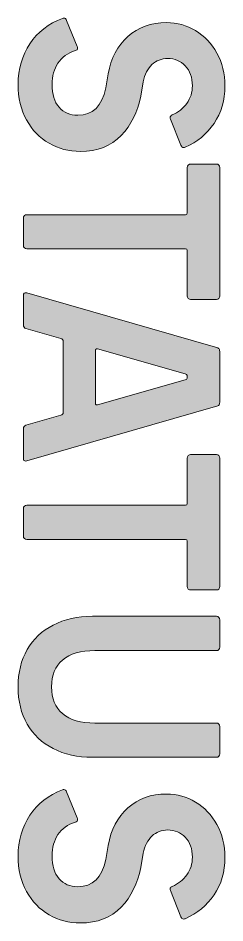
# Model space of a CAD drawing. Header units: millimetres. Extents: x 88.3 to 184.3, y 66.7 to 161.2.
# Drawn here: x 127.69 to 130.29, y 66.67 to 78.04 of the extents above; entities that cross this region are included whole.
import ezdxf

# ---------------------------------------------------------------- set-up
doc = ezdxf.new("R2010")
doc.units = ezdxf.units.MM
doc.header["$MEASUREMENT"] = 0
doc.layers.add('Font Engravings', color=7, linetype='Continuous', lineweight=0)

# ---------------------------------------------------------------- blocks, each defined once
blk = doc.blocks.new('Block_5')
at = {"layer": 'Font Engravings', "true_color": 0x000000, "transparency": 33554687}
h = blk.add_hatch(color=18, dxfattribs=at)
h.dxf.hatch_style = 2
edge = h.paths.add_edge_path()
edge.add_spline(control_points=[(127.839, 77.712), (127.938, 77.859), (128.074, 77.966), (128.248, 78.031), (128.253, 78.034), (128.259, 78.035), (128.266, 78.035), (128.282, 78.035), (128.294, 78.026), (128.301, 78.007), (128.301, 78.007), (128.435, 77.679), (128.435, 77.679), (128.438, 77.674), (128.439, 77.668), (128.439, 77.661), (128.439, 77.642), (128.429, 77.631), (128.411, 77.626), (128.314, 77.595), (128.241, 77.543), (128.192, 77.469), (128.142, 77.395), (128.118, 77.306), (128.118, 77.203), (128.118, 77.078), (128.147, 76.982), (128.206, 76.915), (128.265, 76.848), (128.344, 76.815), (128.442, 76.815), (128.63, 76.815), (128.747, 76.929), (128.792, 77.157), (128.792, 77.157), (128.823, 77.333), (128.823, 77.333), (128.859, 77.53), (128.941, 77.688), (129.07, 77.804), (129.2, 77.92), (129.362, 77.979), (129.557, 77.979), (129.689, 77.979), (129.811, 77.945), (129.922, 77.878), (130.034, 77.811), (130.123, 77.717), (130.19, 77.596), (130.257, 77.475), (130.291, 77.337), (130.291, 77.182), (130.291, 77.003), (130.246, 76.846), (130.155, 76.712), (130.064, 76.578), (129.943, 76.478), (129.79, 76.412), (129.785, 76.41), (129.779, 76.409), (129.772, 76.409), (129.756, 76.409), (129.744, 76.418), (129.737, 76.437), (129.737, 76.437), (129.607, 76.765), (129.607, 76.765), (129.604, 76.77), (129.603, 76.777), (129.603, 76.786), (129.603, 76.8), (129.611, 76.811), (129.628, 76.818), (129.705, 76.851), (129.767, 76.9), (129.813, 76.964), (129.859, 77.029), (129.882, 77.103), (129.882, 77.185), (129.882, 77.291), (129.852, 77.374), (129.793, 77.435), (129.735, 77.497), (129.66, 77.527), (129.571, 77.527), (129.494, 77.527), (129.428, 77.502), (129.374, 77.451), (129.32, 77.401), (129.283, 77.329), (129.264, 77.234), (129.264, 77.234), (129.233, 77.054), (129.233, 77.054), (129.195, 76.857), (129.113, 76.692), (128.986, 76.559), (128.859, 76.426), (128.688, 76.36), (128.474, 76.36), (128.33, 76.36), (128.199, 76.394), (128.081, 76.462), (127.962, 76.53), (127.867, 76.628), (127.797, 76.755), (127.726, 76.881), (127.691, 77.031), (127.691, 77.203), (127.691, 77.395), (127.74, 77.566), (127.839, 77.712)], knot_values=[0, 0, 0, 0, 1, 1, 1, 2, 2, 2, 3, 3, 3, 4, 4, 4, 5, 5, 5, 6, 6, 6, 7, 7, 7, 8, 8, 8, 9, 9, 9, 10, 10, 10, 11, 11, 11, 12, 12, 12, 13, 13, 13, 14, 14, 14, 15, 15, 15, 16, 16, 16, 17, 17, 17, 18, 18, 18, 19, 19, 19, 20, 20, 20, 21, 21, 21, 22, 22, 22, 23, 23, 23, 24, 24, 24, 25, 25, 25, 26, 26, 26, 27, 27, 27, 28, 28, 28, 29, 29, 29, 30, 30, 30, 31, 31, 31, 32, 32, 32, 33, 33, 33, 34, 34, 34, 35, 35, 35, 36, 36, 36, 37, 37, 37, 37], degree=3, periodic=0)
h = blk.add_hatch(color=18, dxfattribs=at)
h.dxf.hatch_style = 2
edge = h.paths.add_edge_path()
edge.add_spline(control_points=[(130.215, 74.513), (130.207, 74.504), (130.197, 74.5), (130.185, 74.5), (130.185, 74.5), (129.86, 74.5), (129.86, 74.5), (129.849, 74.5), (129.839, 74.504), (129.83, 74.513), (129.822, 74.521), (129.818, 74.531), (129.818, 74.543), (129.818, 74.543), (129.818, 75.114), (129.818, 75.114), (129.818, 75.128), (129.811, 75.135), (129.797, 75.135), (129.797, 75.135), (127.8, 75.135), (127.8, 75.135), (127.788, 75.135), (127.778, 75.14), (127.77, 75.148), (127.762, 75.156), (127.758, 75.166), (127.758, 75.177), (127.758, 75.177), (127.758, 75.523), (127.758, 75.523), (127.758, 75.535), (127.762, 75.545), (127.77, 75.553), (127.778, 75.562), (127.788, 75.565), (127.8, 75.565), (127.8, 75.565), (129.797, 75.565), (129.797, 75.565), (129.811, 75.565), (129.818, 75.573), (129.818, 75.587), (129.818, 75.587), (129.818, 76.158), (129.818, 76.158), (129.818, 76.17), (129.822, 76.18), (129.83, 76.188), (129.839, 76.197), (129.849, 76.201), (129.86, 76.201), (129.86, 76.201), (130.185, 76.201), (130.185, 76.201), (130.197, 76.201), (130.207, 76.197), (130.215, 76.188), (130.223, 76.18), (130.227, 76.17), (130.227, 76.158), (130.227, 76.158), (130.227, 74.543), (130.227, 74.543), (130.227, 74.531), (130.223, 74.521), (130.215, 74.513)], knot_values=[0, 0, 0, 0, 1, 1, 1, 2, 2, 2, 3, 3, 3, 4, 4, 4, 5, 5, 5, 6, 6, 6, 7, 7, 7, 8, 8, 8, 9, 9, 9, 10, 10, 10, 11, 11, 11, 12, 12, 12, 13, 13, 13, 14, 14, 14, 15, 15, 15, 16, 16, 16, 17, 17, 17, 18, 18, 18, 19, 19, 19, 20, 20, 20, 21, 21, 21, 22, 22, 22, 22], degree=3, periodic=0)
h = blk.add_hatch(color=18, dxfattribs=at)
h.dxf.hatch_style = 2
edge = h.paths.add_edge_path()
edge.add_spline(control_points=[(128.664, 73.862), (128.664, 73.862), (128.664, 73.192), (128.664, 73.192), (128.664, 73.177), (128.673, 73.172), (128.689, 73.174), (128.689, 73.174), (129.793, 73.488), (129.793, 73.488), (129.808, 73.49), (129.815, 73.497), (129.815, 73.509), (129.815, 73.509), (129.815, 73.545), (129.815, 73.545), (129.815, 73.554), (129.808, 73.561), (129.793, 73.566), (129.793, 73.566), (128.689, 73.879), (128.689, 73.879), (128.673, 73.882), (128.664, 73.876), (128.664, 73.862)], knot_values=[0, 0, 0, 0, 1, 1, 1, 2, 2, 2, 3, 3, 3, 4, 4, 4, 5, 5, 5, 6, 6, 6, 7, 7, 7, 8, 8, 8, 8], degree=3, periodic=0)
edge = h.paths.add_edge_path()
edge.add_spline(control_points=[(130.217, 73.176), (130.21, 73.165), (130.196, 73.157), (130.174, 73.153), (130.174, 73.153), (127.8, 72.472), (127.8, 72.472), (127.8, 72.472), (127.786, 72.468), (127.786, 72.468), (127.767, 72.468), (127.758, 72.481), (127.758, 72.507), (127.758, 72.507), (127.758, 72.874), (127.758, 72.874), (127.758, 72.898), (127.768, 72.913), (127.79, 72.92), (127.79, 72.92), (128.227, 73.044), (128.227, 73.044), (128.248, 73.05), (128.259, 73.062), (128.259, 73.079), (128.259, 73.079), (128.259, 73.974), (128.259, 73.974), (128.259, 73.991), (128.248, 74.003), (128.227, 74.01), (128.227, 74.01), (127.79, 74.134), (127.79, 74.134), (127.768, 74.141), (127.758, 74.156), (127.758, 74.179), (127.758, 74.179), (127.758, 74.546), (127.758, 74.546), (127.758, 74.577), (127.772, 74.588), (127.8, 74.581), (127.8, 74.581), (130.174, 73.901), (130.174, 73.901), (130.196, 73.896), (130.21, 73.888), (130.217, 73.878), (130.224, 73.867), (130.227, 73.853), (130.227, 73.834), (130.227, 73.834), (130.227, 73.22), (130.227, 73.22), (130.227, 73.201), (130.224, 73.186), (130.217, 73.176)], knot_values=[0, 0, 0, 0, 1, 1, 1, 2, 2, 2, 3, 3, 3, 4, 4, 4, 5, 5, 5, 6, 6, 6, 7, 7, 7, 8, 8, 8, 9, 9, 9, 10, 10, 10, 11, 11, 11, 12, 12, 12, 13, 13, 13, 14, 14, 14, 15, 15, 15, 16, 16, 16, 17, 17, 17, 18, 18, 18, 19, 19, 19, 19], degree=3, periodic=0)
h = blk.add_hatch(color=18, dxfattribs=at)
h.dxf.hatch_style = 2
edge = h.paths.add_edge_path()
edge.add_spline(control_points=[(130.215, 70.861), (130.207, 70.853), (130.197, 70.849), (130.185, 70.849), (130.185, 70.849), (129.86, 70.849), (129.86, 70.849), (129.849, 70.849), (129.839, 70.853), (129.83, 70.861), (129.822, 70.87), (129.818, 70.879), (129.818, 70.891), (129.818, 70.891), (129.818, 71.463), (129.818, 71.463), (129.818, 71.477), (129.811, 71.484), (129.797, 71.484), (129.797, 71.484), (127.8, 71.484), (127.8, 71.484), (127.788, 71.484), (127.778, 71.488), (127.77, 71.496), (127.762, 71.505), (127.758, 71.515), (127.758, 71.526), (127.758, 71.526), (127.758, 71.872), (127.758, 71.872), (127.758, 71.884), (127.762, 71.894), (127.77, 71.902), (127.778, 71.91), (127.788, 71.914), (127.8, 71.914), (127.8, 71.914), (129.797, 71.914), (129.797, 71.914), (129.811, 71.914), (129.818, 71.921), (129.818, 71.936), (129.818, 71.936), (129.818, 72.507), (129.818, 72.507), (129.818, 72.519), (129.822, 72.529), (129.83, 72.537), (129.839, 72.545), (129.849, 72.55), (129.86, 72.55), (129.86, 72.55), (130.185, 72.55), (130.185, 72.55), (130.197, 72.55), (130.207, 72.545), (130.215, 72.537), (130.223, 72.529), (130.227, 72.519), (130.227, 72.507), (130.227, 72.507), (130.227, 70.891), (130.227, 70.891), (130.227, 70.879), (130.223, 70.87), (130.215, 70.861)], knot_values=[0, 0, 0, 0, 1, 1, 1, 2, 2, 2, 3, 3, 3, 4, 4, 4, 5, 5, 5, 6, 6, 6, 7, 7, 7, 8, 8, 8, 9, 9, 9, 10, 10, 10, 11, 11, 11, 12, 12, 12, 13, 13, 13, 14, 14, 14, 15, 15, 15, 16, 16, 16, 17, 17, 17, 18, 18, 18, 19, 19, 19, 20, 20, 20, 21, 21, 21, 22, 22, 22, 22], degree=3, periodic=0)
h = blk.add_hatch(color=18, dxfattribs=at)
h.dxf.hatch_style = 2
edge = h.paths.add_edge_path()
edge.add_spline(control_points=[(127.805, 70.099), (127.882, 70.232), (127.991, 70.335), (128.132, 70.408), (128.273, 70.481), (128.438, 70.518), (128.626, 70.518), (128.626, 70.518), (130.185, 70.518), (130.185, 70.518), (130.197, 70.518), (130.207, 70.514), (130.215, 70.505), (130.223, 70.497), (130.227, 70.487), (130.227, 70.475), (130.227, 70.475), (130.227, 70.129), (130.227, 70.129), (130.227, 70.118), (130.223, 70.108), (130.215, 70.099), (130.207, 70.091), (130.197, 70.087), (130.185, 70.087), (130.185, 70.087), (128.657, 70.087), (128.657, 70.087), (128.479, 70.087), (128.343, 70.048), (128.25, 69.969), (128.157, 69.89), (128.111, 69.778), (128.111, 69.632), (128.111, 69.486), (128.157, 69.374), (128.25, 69.295), (128.343, 69.216), (128.479, 69.177), (128.657, 69.177), (128.657, 69.177), (130.185, 69.177), (130.185, 69.177), (130.197, 69.177), (130.207, 69.173), (130.215, 69.164), (130.223, 69.156), (130.227, 69.147), (130.227, 69.135), (130.227, 69.135), (130.227, 68.789), (130.227, 68.789), (130.227, 68.777), (130.223, 68.767), (130.215, 68.759), (130.207, 68.751), (130.197, 68.747), (130.185, 68.747), (130.185, 68.747), (128.626, 68.747), (128.626, 68.747), (128.438, 68.747), (128.273, 68.783), (128.132, 68.856), (127.991, 68.929), (127.882, 69.032), (127.805, 69.164), (127.729, 69.297), (127.691, 69.453), (127.691, 69.632), (127.691, 69.811), (127.729, 69.966), (127.805, 70.099)], knot_values=[0, 0, 0, 0, 1, 1, 1, 2, 2, 2, 3, 3, 3, 4, 4, 4, 5, 5, 5, 6, 6, 6, 7, 7, 7, 8, 8, 8, 9, 9, 9, 10, 10, 10, 11, 11, 11, 12, 12, 12, 13, 13, 13, 14, 14, 14, 15, 15, 15, 16, 16, 16, 17, 17, 17, 18, 18, 18, 19, 19, 19, 20, 20, 20, 21, 21, 21, 22, 22, 22, 23, 23, 23, 24, 24, 24, 24], degree=3, periodic=0)
h = blk.add_hatch(color=18, dxfattribs=at)
h.dxf.hatch_style = 2
edge = h.paths.add_edge_path()
edge.add_spline(control_points=[(127.839, 68.018), (127.938, 68.165), (128.074, 68.271), (128.248, 68.337), (128.253, 68.34), (128.259, 68.341), (128.266, 68.341), (128.282, 68.341), (128.294, 68.331), (128.301, 68.313), (128.301, 68.313), (128.435, 67.984), (128.435, 67.984), (128.438, 67.98), (128.439, 67.974), (128.439, 67.967), (128.439, 67.948), (128.429, 67.937), (128.411, 67.932), (128.314, 67.901), (128.241, 67.849), (128.192, 67.775), (128.142, 67.701), (128.118, 67.612), (128.118, 67.508), (128.118, 67.384), (128.147, 67.288), (128.206, 67.221), (128.265, 67.154), (128.344, 67.12), (128.442, 67.12), (128.63, 67.12), (128.747, 67.234), (128.792, 67.463), (128.792, 67.463), (128.823, 67.639), (128.823, 67.639), (128.859, 67.836), (128.941, 67.993), (129.07, 68.11), (129.2, 68.226), (129.362, 68.285), (129.557, 68.285), (129.689, 68.285), (129.811, 68.251), (129.922, 68.184), (130.034, 68.117), (130.123, 68.023), (130.19, 67.901), (130.257, 67.781), (130.291, 67.642), (130.291, 67.487), (130.291, 67.308), (130.246, 67.152), (130.155, 67.018), (130.064, 66.884), (129.943, 66.784), (129.79, 66.718), (129.785, 66.716), (129.779, 66.714), (129.772, 66.714), (129.756, 66.714), (129.744, 66.724), (129.737, 66.743), (129.737, 66.743), (129.607, 67.071), (129.607, 67.071), (129.604, 67.075), (129.603, 67.083), (129.603, 67.092), (129.603, 67.106), (129.611, 67.117), (129.628, 67.124), (129.705, 67.157), (129.767, 67.206), (129.813, 67.27), (129.859, 67.335), (129.882, 67.408), (129.882, 67.491), (129.882, 67.596), (129.852, 67.68), (129.793, 67.741), (129.735, 67.802), (129.66, 67.833), (129.571, 67.833), (129.494, 67.833), (129.428, 67.808), (129.374, 67.757), (129.32, 67.706), (129.283, 67.634), (129.264, 67.54), (129.264, 67.54), (129.233, 67.36), (129.233, 67.36), (129.195, 67.162), (129.113, 66.997), (128.986, 66.864), (128.859, 66.731), (128.688, 66.665), (128.474, 66.665), (128.33, 66.665), (128.199, 66.699), (128.081, 66.767), (127.962, 66.836), (127.867, 66.933), (127.797, 67.06), (127.726, 67.187), (127.691, 67.336), (127.691, 67.508), (127.691, 67.701), (127.74, 67.871), (127.839, 68.018)], knot_values=[0, 0, 0, 0, 1, 1, 1, 2, 2, 2, 3, 3, 3, 4, 4, 4, 5, 5, 5, 6, 6, 6, 7, 7, 7, 8, 8, 8, 9, 9, 9, 10, 10, 10, 11, 11, 11, 12, 12, 12, 13, 13, 13, 14, 14, 14, 15, 15, 15, 16, 16, 16, 17, 17, 17, 18, 18, 18, 19, 19, 19, 20, 20, 20, 21, 21, 21, 22, 22, 22, 23, 23, 23, 24, 24, 24, 25, 25, 25, 26, 26, 26, 27, 27, 27, 28, 28, 28, 29, 29, 29, 30, 30, 30, 31, 31, 31, 32, 32, 32, 33, 33, 33, 34, 34, 34, 35, 35, 35, 36, 36, 36, 37, 37, 37, 37], degree=3, periodic=0)
at = {"layer": 'Font Engravings'}
for points, knots in [([(127.839, 77.712), (127.938, 77.859), (128.074, 77.966), (128.248, 78.031), (128.253, 78.034), (128.259, 78.035), (128.266, 78.035), (128.282, 78.035), (128.294, 78.026), (128.301, 78.007), (128.301, 78.007), (128.435, 77.679), (128.435, 77.679), (128.438, 77.674), (128.439, 77.668), (128.439, 77.661), (128.439, 77.642), (128.429, 77.631), (128.411, 77.626), (128.314, 77.595), (128.241, 77.543), (128.192, 77.469), (128.142, 77.395), (128.118, 77.306), (128.118, 77.203), (128.118, 77.078), (128.147, 76.982), (128.206, 76.915), (128.265, 76.848), (128.344, 76.815), (128.442, 76.815), (128.63, 76.815), (128.747, 76.929), (128.792, 77.157), (128.792, 77.157), (128.823, 77.333), (128.823, 77.333), (128.859, 77.53), (128.941, 77.688), (129.07, 77.804), (129.2, 77.92), (129.362, 77.979), (129.557, 77.979), (129.689, 77.979), (129.811, 77.945), (129.922, 77.878), (130.034, 77.811), (130.123, 77.717), (130.19, 77.596), (130.257, 77.475), (130.291, 77.337), (130.291, 77.182), (130.291, 77.003), (130.246, 76.846), (130.155, 76.712), (130.064, 76.578), (129.943, 76.478), (129.79, 76.412), (129.785, 76.41), (129.779, 76.409), (129.772, 76.409), (129.756, 76.409), (129.744, 76.418), (129.737, 76.437), (129.737, 76.437), (129.607, 76.765), (129.607, 76.765), (129.604, 76.77), (129.603, 76.777), (129.603, 76.786), (129.603, 76.8), (129.611, 76.811), (129.628, 76.818), (129.705, 76.851), (129.767, 76.9), (129.813, 76.964), (129.859, 77.029), (129.882, 77.103), (129.882, 77.185), (129.882, 77.291), (129.852, 77.374), (129.793, 77.435), (129.735, 77.497), (129.66, 77.527), (129.571, 77.527), (129.494, 77.527), (129.428, 77.502), (129.374, 77.451), (129.32, 77.401), (129.283, 77.329), (129.264, 77.234), (129.264, 77.234), (129.233, 77.054), (129.233, 77.054), (129.195, 76.857), (129.113, 76.692), (128.986, 76.559), (128.859, 76.426), (128.688, 76.36), (128.474, 76.36), (128.33, 76.36), (128.199, 76.394), (128.081, 76.462), (127.962, 76.53), (127.867, 76.628), (127.797, 76.755), (127.726, 76.881), (127.691, 77.031), (127.691, 77.203), (127.691, 77.395), (127.74, 77.566), (127.839, 77.712)], [0, 0, 0, 0, 1, 1, 1, 2, 2, 2, 3, 3, 3, 4, 4, 4, 5, 5, 5, 6, 6, 6, 7, 7, 7, 8, 8, 8, 9, 9, 9, 10, 10, 10, 11, 11, 11, 12, 12, 12, 13, 13, 13, 14, 14, 14, 15, 15, 15, 16, 16, 16, 17, 17, 17, 18, 18, 18, 19, 19, 19, 20, 20, 20, 21, 21, 21, 22, 22, 22, 23, 23, 23, 24, 24, 24, 25, 25, 25, 26, 26, 26, 27, 27, 27, 28, 28, 28, 29, 29, 29, 30, 30, 30, 31, 31, 31, 32, 32, 32, 33, 33, 33, 34, 34, 34, 35, 35, 35, 36, 36, 36, 37, 37, 37, 37]), ([(130.215, 74.513), (130.207, 74.504), (130.197, 74.5), (130.185, 74.5), (130.185, 74.5), (129.86, 74.5), (129.86, 74.5), (129.849, 74.5), (129.839, 74.504), (129.83, 74.513), (129.822, 74.521), (129.818, 74.531), (129.818, 74.543), (129.818, 74.543), (129.818, 75.114), (129.818, 75.114), (129.818, 75.128), (129.811, 75.135), (129.797, 75.135), (129.797, 75.135), (127.8, 75.135), (127.8, 75.135), (127.788, 75.135), (127.778, 75.14), (127.77, 75.148), (127.762, 75.156), (127.758, 75.166), (127.758, 75.177), (127.758, 75.177), (127.758, 75.523), (127.758, 75.523), (127.758, 75.535), (127.762, 75.545), (127.77, 75.553), (127.778, 75.562), (127.788, 75.565), (127.8, 75.565), (127.8, 75.565), (129.797, 75.565), (129.797, 75.565), (129.811, 75.565), (129.818, 75.573), (129.818, 75.587), (129.818, 75.587), (129.818, 76.158), (129.818, 76.158), (129.818, 76.17), (129.822, 76.18), (129.83, 76.188), (129.839, 76.197), (129.849, 76.201), (129.86, 76.201), (129.86, 76.201), (130.185, 76.201), (130.185, 76.201), (130.197, 76.201), (130.207, 76.197), (130.215, 76.188), (130.223, 76.18), (130.227, 76.17), (130.227, 76.158), (130.227, 76.158), (130.227, 74.543), (130.227, 74.543), (130.227, 74.531), (130.223, 74.521), (130.215, 74.513)], [0, 0, 0, 0, 1, 1, 1, 2, 2, 2, 3, 3, 3, 4, 4, 4, 5, 5, 5, 6, 6, 6, 7, 7, 7, 8, 8, 8, 9, 9, 9, 10, 10, 10, 11, 11, 11, 12, 12, 12, 13, 13, 13, 14, 14, 14, 15, 15, 15, 16, 16, 16, 17, 17, 17, 18, 18, 18, 19, 19, 19, 20, 20, 20, 21, 21, 21, 22, 22, 22, 22]), ([(130.217, 73.176), (130.21, 73.165), (130.196, 73.157), (130.174, 73.153), (130.174, 73.153), (127.8, 72.472), (127.8, 72.472), (127.8, 72.472), (127.786, 72.468), (127.786, 72.468), (127.767, 72.468), (127.758, 72.481), (127.758, 72.507), (127.758, 72.507), (127.758, 72.874), (127.758, 72.874), (127.758, 72.898), (127.768, 72.913), (127.79, 72.92), (127.79, 72.92), (128.227, 73.044), (128.227, 73.044), (128.248, 73.05), (128.259, 73.062), (128.259, 73.079), (128.259, 73.079), (128.259, 73.974), (128.259, 73.974), (128.259, 73.991), (128.248, 74.003), (128.227, 74.01), (128.227, 74.01), (127.79, 74.134), (127.79, 74.134), (127.768, 74.141), (127.758, 74.156), (127.758, 74.179), (127.758, 74.179), (127.758, 74.546), (127.758, 74.546), (127.758, 74.577), (127.772, 74.588), (127.8, 74.581), (127.8, 74.581), (130.174, 73.901), (130.174, 73.901), (130.196, 73.896), (130.21, 73.888), (130.217, 73.878), (130.224, 73.867), (130.227, 73.853), (130.227, 73.834), (130.227, 73.834), (130.227, 73.22), (130.227, 73.22), (130.227, 73.201), (130.224, 73.186), (130.217, 73.176)], [0, 0, 0, 0, 1, 1, 1, 2, 2, 2, 3, 3, 3, 4, 4, 4, 5, 5, 5, 6, 6, 6, 7, 7, 7, 8, 8, 8, 9, 9, 9, 10, 10, 10, 11, 11, 11, 12, 12, 12, 13, 13, 13, 14, 14, 14, 15, 15, 15, 16, 16, 16, 17, 17, 17, 18, 18, 18, 19, 19, 19, 19]), ([(128.664, 73.862), (128.664, 73.862), (128.664, 73.192), (128.664, 73.192), (128.664, 73.177), (128.673, 73.172), (128.689, 73.174), (128.689, 73.174), (129.793, 73.488), (129.793, 73.488), (129.808, 73.49), (129.815, 73.497), (129.815, 73.509), (129.815, 73.509), (129.815, 73.545), (129.815, 73.545), (129.815, 73.554), (129.808, 73.561), (129.793, 73.566), (129.793, 73.566), (128.689, 73.879), (128.689, 73.879), (128.673, 73.882), (128.664, 73.876), (128.664, 73.862)], [0, 0, 0, 0, 1, 1, 1, 2, 2, 2, 3, 3, 3, 4, 4, 4, 5, 5, 5, 6, 6, 6, 7, 7, 7, 8, 8, 8, 8]), ([(130.215, 70.861), (130.207, 70.853), (130.197, 70.849), (130.185, 70.849), (130.185, 70.849), (129.86, 70.849), (129.86, 70.849), (129.849, 70.849), (129.839, 70.853), (129.83, 70.861), (129.822, 70.87), (129.818, 70.879), (129.818, 70.891), (129.818, 70.891), (129.818, 71.463), (129.818, 71.463), (129.818, 71.477), (129.811, 71.484), (129.797, 71.484), (129.797, 71.484), (127.8, 71.484), (127.8, 71.484), (127.788, 71.484), (127.778, 71.488), (127.77, 71.496), (127.762, 71.505), (127.758, 71.515), (127.758, 71.526), (127.758, 71.526), (127.758, 71.872), (127.758, 71.872), (127.758, 71.884), (127.762, 71.894), (127.77, 71.902), (127.778, 71.91), (127.788, 71.914), (127.8, 71.914), (127.8, 71.914), (129.797, 71.914), (129.797, 71.914), (129.811, 71.914), (129.818, 71.921), (129.818, 71.936), (129.818, 71.936), (129.818, 72.507), (129.818, 72.507), (129.818, 72.519), (129.822, 72.529), (129.83, 72.537), (129.839, 72.545), (129.849, 72.55), (129.86, 72.55), (129.86, 72.55), (130.185, 72.55), (130.185, 72.55), (130.197, 72.55), (130.207, 72.545), (130.215, 72.537), (130.223, 72.529), (130.227, 72.519), (130.227, 72.507), (130.227, 72.507), (130.227, 70.891), (130.227, 70.891), (130.227, 70.879), (130.223, 70.87), (130.215, 70.861)], [0, 0, 0, 0, 1, 1, 1, 2, 2, 2, 3, 3, 3, 4, 4, 4, 5, 5, 5, 6, 6, 6, 7, 7, 7, 8, 8, 8, 9, 9, 9, 10, 10, 10, 11, 11, 11, 12, 12, 12, 13, 13, 13, 14, 14, 14, 15, 15, 15, 16, 16, 16, 17, 17, 17, 18, 18, 18, 19, 19, 19, 20, 20, 20, 21, 21, 21, 22, 22, 22, 22]), ([(127.805, 70.099), (127.882, 70.232), (127.991, 70.335), (128.132, 70.408), (128.273, 70.481), (128.438, 70.518), (128.626, 70.518), (128.626, 70.518), (130.185, 70.518), (130.185, 70.518), (130.197, 70.518), (130.207, 70.514), (130.215, 70.505), (130.223, 70.497), (130.227, 70.487), (130.227, 70.475), (130.227, 70.475), (130.227, 70.129), (130.227, 70.129), (130.227, 70.118), (130.223, 70.108), (130.215, 70.099), (130.207, 70.091), (130.197, 70.087), (130.185, 70.087), (130.185, 70.087), (128.657, 70.087), (128.657, 70.087), (128.479, 70.087), (128.343, 70.048), (128.25, 69.969), (128.157, 69.89), (128.111, 69.778), (128.111, 69.632), (128.111, 69.486), (128.157, 69.374), (128.25, 69.295), (128.343, 69.216), (128.479, 69.177), (128.657, 69.177), (128.657, 69.177), (130.185, 69.177), (130.185, 69.177), (130.197, 69.177), (130.207, 69.173), (130.215, 69.164), (130.223, 69.156), (130.227, 69.147), (130.227, 69.135), (130.227, 69.135), (130.227, 68.789), (130.227, 68.789), (130.227, 68.777), (130.223, 68.767), (130.215, 68.759), (130.207, 68.751), (130.197, 68.747), (130.185, 68.747), (130.185, 68.747), (128.626, 68.747), (128.626, 68.747), (128.438, 68.747), (128.273, 68.783), (128.132, 68.856), (127.991, 68.929), (127.882, 69.032), (127.805, 69.164), (127.729, 69.297), (127.691, 69.453), (127.691, 69.632), (127.691, 69.811), (127.729, 69.966), (127.805, 70.099)], [0, 0, 0, 0, 1, 1, 1, 2, 2, 2, 3, 3, 3, 4, 4, 4, 5, 5, 5, 6, 6, 6, 7, 7, 7, 8, 8, 8, 9, 9, 9, 10, 10, 10, 11, 11, 11, 12, 12, 12, 13, 13, 13, 14, 14, 14, 15, 15, 15, 16, 16, 16, 17, 17, 17, 18, 18, 18, 19, 19, 19, 20, 20, 20, 21, 21, 21, 22, 22, 22, 23, 23, 23, 24, 24, 24, 24]), ([(127.839, 68.018), (127.938, 68.165), (128.074, 68.271), (128.248, 68.337), (128.253, 68.34), (128.259, 68.341), (128.266, 68.341), (128.282, 68.341), (128.294, 68.331), (128.301, 68.313), (128.301, 68.313), (128.435, 67.984), (128.435, 67.984), (128.438, 67.98), (128.439, 67.974), (128.439, 67.967), (128.439, 67.948), (128.429, 67.937), (128.411, 67.932), (128.314, 67.901), (128.241, 67.849), (128.192, 67.775), (128.142, 67.701), (128.118, 67.612), (128.118, 67.508), (128.118, 67.384), (128.147, 67.288), (128.206, 67.221), (128.265, 67.154), (128.344, 67.12), (128.442, 67.12), (128.63, 67.12), (128.747, 67.234), (128.792, 67.463), (128.792, 67.463), (128.823, 67.639), (128.823, 67.639), (128.859, 67.836), (128.941, 67.993), (129.07, 68.11), (129.2, 68.226), (129.362, 68.285), (129.557, 68.285), (129.689, 68.285), (129.811, 68.251), (129.922, 68.184), (130.034, 68.117), (130.123, 68.023), (130.19, 67.901), (130.257, 67.781), (130.291, 67.642), (130.291, 67.487), (130.291, 67.308), (130.246, 67.152), (130.155, 67.018), (130.064, 66.884), (129.943, 66.784), (129.79, 66.718), (129.785, 66.716), (129.779, 66.714), (129.772, 66.714), (129.756, 66.714), (129.744, 66.724), (129.737, 66.743), (129.737, 66.743), (129.607, 67.071), (129.607, 67.071), (129.604, 67.075), (129.603, 67.083), (129.603, 67.092), (129.603, 67.106), (129.611, 67.117), (129.628, 67.124), (129.705, 67.157), (129.767, 67.206), (129.813, 67.27), (129.859, 67.335), (129.882, 67.408), (129.882, 67.491), (129.882, 67.596), (129.852, 67.68), (129.793, 67.741), (129.735, 67.802), (129.66, 67.833), (129.571, 67.833), (129.494, 67.833), (129.428, 67.808), (129.374, 67.757), (129.32, 67.706), (129.283, 67.634), (129.264, 67.54), (129.264, 67.54), (129.233, 67.36), (129.233, 67.36), (129.195, 67.162), (129.113, 66.997), (128.986, 66.864), (128.859, 66.731), (128.688, 66.665), (128.474, 66.665), (128.33, 66.665), (128.199, 66.699), (128.081, 66.767), (127.962, 66.836), (127.867, 66.933), (127.797, 67.06), (127.726, 67.187), (127.691, 67.336), (127.691, 67.508), (127.691, 67.701), (127.74, 67.871), (127.839, 68.018)], [0, 0, 0, 0, 1, 1, 1, 2, 2, 2, 3, 3, 3, 4, 4, 4, 5, 5, 5, 6, 6, 6, 7, 7, 7, 8, 8, 8, 9, 9, 9, 10, 10, 10, 11, 11, 11, 12, 12, 12, 13, 13, 13, 14, 14, 14, 15, 15, 15, 16, 16, 16, 17, 17, 17, 18, 18, 18, 19, 19, 19, 20, 20, 20, 21, 21, 21, 22, 22, 22, 23, 23, 23, 24, 24, 24, 25, 25, 25, 26, 26, 26, 27, 27, 27, 28, 28, 28, 29, 29, 29, 30, 30, 30, 31, 31, 31, 32, 32, 32, 33, 33, 33, 34, 34, 34, 35, 35, 35, 36, 36, 36, 37, 37, 37, 37])]:
    blk.add_open_spline(points, degree=3, knots=knots, dxfattribs=at)

msp = doc.modelspace()

# ---------------------------------------------------------------- block references
at = {"layer": 'Font Engravings'}
msp.add_blockref('Block_5', (0, 0), dxfattribs=at)

doc.saveas('drawing.dxf')
